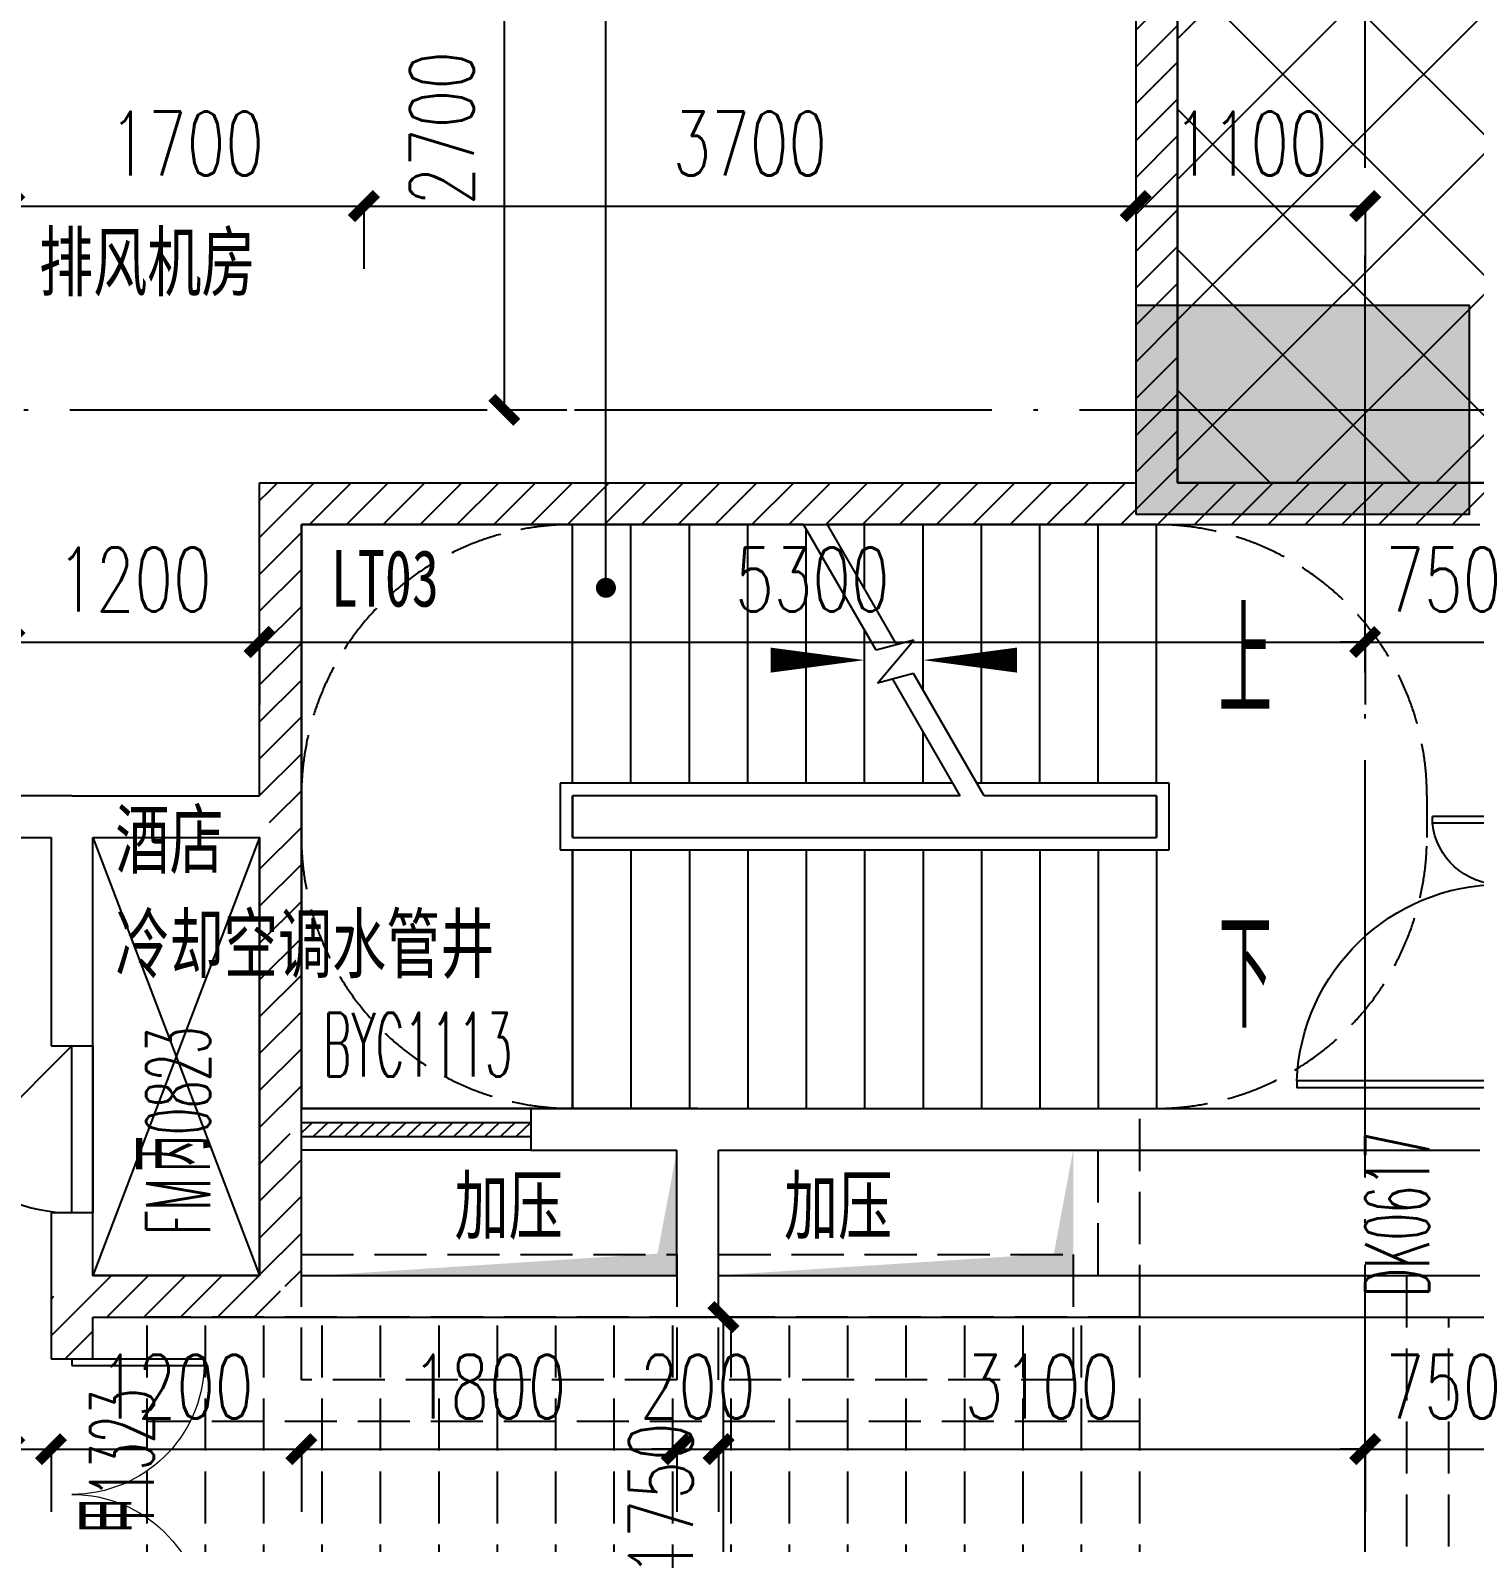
# Model space of a CAD drawing. Header units: millimetres. Extents: x 12325263 to 13848842, y -1463133 to 573208.
# Drawn here: x 12597897 to 12604822, y -853319 to -846067 of the extents above; entities that cross this region are included whole.
import ezdxf
from ezdxf.xclip import XClip

# ---------------------------------------------------------------- set-up
doc = ezdxf.new("R2010")
doc.units = ezdxf.units.MM
doc.header["$LTSCALE"] = 1000
doc.header["$XCLIPFRAME"] = 0
for name, pattern in [('DASH', [0.35, 0.25, -0.1]), ('DASHED', [19.05, 12.7, -6.35]), ('DOTE', [2.42, 2, -0.2, 0.02, -0.2])]:
    doc.linetypes.add(name, pattern=pattern)
for name, color, linetype in [('A-ANNO-DIMS', 83, 'Continuous'), ('A-ANNO-IDEN', 2, 'Continuous'), ('A-ANNO-TEXT', 7, 'Continuous'), ('A-AXIS', 16, 'DOTE'), ('A-COLS', 6, 'Continuous'), ('A-WALL', 5, 'Continuous'), ('A-WALL-PATT', 8, 'Continuous'), ('A_WALL(防火墙)', 151, 'Continuous'), ('DIM_SYMB', 3, 'Continuous'), ('DOOR_FIRE', 1, 'Continuous'), ('DOOR_FIRE_TEXT', 7, 'Continuous'), ('PUB_DIM', 83, 'Continuous'), ('PUB_HATCH', 8, 'Continuous'), ('PUB_TEXT', 7, 'Continuous'), ('STAIR', 2, 'Continuous'), ('WALL', 5, 'Continuous'), ('WALL-SHATCH', 8, 'Continuous'), ('WINDOW', 4, 'Continuous'), ('WINDOW_TEXT', 7, 'Continuous'), ('建筑-楼板开洞', 251, 'Continuous')]:
    doc.layers.add(name, color=color, linetype=linetype)
doc.styles.add('_TCH_DIM', font='SIMPLEX.shx', dxfattribs={"width": 0.7, "bigfont": 'GBCBIG.shx'})
doc.styles.add('_TCH_DIM_T3', font='SIMPLEX.shx', dxfattribs={"width": 0.705882, "bigfont": 'GBCBIG.shx'})
doc.styles.add('_TCH_WINDOW', font='SIMPLEX', dxfattribs={"width": 0.7, "height": 3.5, "bigfont": 'GBCBIG'})
doc.styles.add('TITXV', font='', dxfattribs={"width": 0.7})
doc.styles.get('TITXV').set_extended_font_data('SimSun')
doc.dimstyles.new('_TCH_ARCH&&120', dxfattribs={"dimtxt": 306, "dimasz": 120, "dimexe": 300, "dimexo": 360, "dimgap": 147, "dimtad": 1, "dimdec": 0, "dimzin": 0, "dimdsep": 46, "dimtxsty": '_TCH_DIM_T3', "dimblk": 'ARCHTICK', "dimcen": 0.09, "dimclrt": 7, "dimazin": 2, "dimtfac": 1, "dimtdec": 0, "dimtix": 1, "dimtmove": 2, "dimatfit": 3, "dimfxl": 1, "dimfxlon": 1, "dimtolj": 1, "dimtzin": 0, "dimarcsym": 0})
pattern_1 = [(45, (0, 89.76), (-88.388383, 88.388383), [])]

# ---------------------------------------------------------------- blocks, each defined once
blk = doc.blocks.new('adgshg13-A$C7F010FC0')
at = {"layer": 'WALL-SHATCH'}
h = blk.add_hatch(color=256, dxfattribs=at)
h.dxf.hatch_style = 1
h.paths.add_polyline_path([(-60384.2, -16880.9), (-763.2, 197.5), (12587.6, -13153.3), (12587.6, -157996), (-162964.9, -188820.4), (-171262.4, -180522.9), (-171262.4, -31310.9), (-150707.2, -10755.7), (-131860.1, -7980.9), (-99162.4, -7980.9), (-99162.4, -4980.9), (-76620.4, -4980.9), (-70107.7, -16880.9)], flags=16)
h.paths.add_polyline_path([(-60091.2, -16380.9), (-646.9, 646.9), (12987.6, -12987.6), (12987.6, -158331.9), (-163100.6, -189250.4), (-171662.4, -180688.6), (-171662.4, -31145.2), (-150777.9, -10260.7), (-131896.7, -7480.9), (-99562.4, -7480.9), (-99562.4, -4580.9), (-76365.6, -4580.9), (-69907.5, -16380.9)])
blk = doc.blocks.new('A$C4C7A72D3')
at = {"layer": 'WALL', "color": 1}
blk.add_blockref('adgshg13-A$C7F010FC0', (210433, 205503.6), dxfattribs=at)
blk = doc.blocks.new('qlzw')
at = {"layer": 'A-AXIS'}
for p, q in [((12470866.8, 979489.8), (12470866.8, 1082089.8)), ((12411416.8, 1033989.8), (12486866.8, 1033989.8))]:
    blk.add_line(p, q, dxfattribs=at)
blk = doc.blocks.new('_FZH')
blk.add_lwpolyline([(-0.5, -0.5), (0.5, -0.5), (0.5, 0.5), (-0.5, 0.5)], close=True)
at = {"layer": 'PUB_HATCH'}
blk.add_solid([(-0.5, -0.5), (0.5, -0.5), (-0.5, 0.5), (0.5, 0.5)], dxfattribs=at)
blk = doc.blocks.new('asdfdsfds')
at = {"layer": 'A-COLS', "xscale": 1600, "yscale": 1000, "zscale": 1000}
blk.add_blockref('_FZH', (-300, 38000), dxfattribs=at)
blk = doc.blocks.new('A$C1D3E617C')
at = {"layer": 'STAIR', "color": 8, "linetype": 'DASH'}
for p, q in [((4820, 1750), (4820, 2750)), ((4620, 1950), (4620, 2550)), ((6100, -50), (6100, 1950)), ((4820, 1750), (60, 1750)), ((60, 60), (60, 1750)), ((340, 60), (340, 1750)), ((620, 60), (620, 1750)), ((900, 60), (900, 1750)), ((1180, 60), (1180, 1750)), ((1460, 60), (1460, 1750)), ((1740, 60), (1740, 1750)), ((2020, 60), (2020, 1750)), ((2300, 60), (2300, 1750)), ((2580, 60), (2580, 1750)), ((2860, 60), (2860, 1750)), ((3140, 60), (3140, 1750)), ((3420, 60), (3420, 1750)), ((3700, 60), (3700, 1750)), ((3980, 60), (3980, 1750)), ((4260, 60), (4260, 1750)), ((4540, 60), (4540, 1750)), ((4820, 60), (4820, 1750)), ((6300, -50), (6300, 1750)), ((4820, 1250), (60, 1250)), ((4880, 60), (0, 60)), ((0, 0), (0, 60)), ((4880, 0), (4880, 60)), ((4880, 0), (0, 0)), ((4820, 0), (60, 0))]:
    blk.add_line(p, q, dxfattribs=at)
for points in [[(800, 2050), (2600, 2050), (2600, 1450), (800, 1450)], [(2800, 2050), (4500, 2050), (4500, 1450), (2800, 1450)]]:
    blk.add_lwpolyline(points, close=True, dxfattribs=at)
blk = doc.blocks.new('_ArchTick')
at = {"color": 0, "linetype": 'ByBlock', "const_width": 0.4}
blk.add_lwpolyline([(-0.5, -0.5), (0.5, 0.5)], dxfattribs=at)
blk = doc.blocks.new('*D4170')
at = {"layer": 'A-ANNO-DIMS', "color": 0, "lineweight": -2, "transparency": 16777216}
for p, q in [((12601221, -852236.8), (12600920, -852236.8)), ((12601220, -853986.8), (12601220, -852236.8)), ((12601221, -853986.8), (12600920, -853986.8))]:
    blk.add_line(p, q, dxfattribs=at)
at = {"layer": 'Defpoints', "color": 0, "transparency": 16777216}
for p in [(12601220, -852236.8), (12601910, -852236.8), (12601910, -853986.8)]:
    blk.add_point(p, dxfattribs=at)
at = {"layer": 'A-ANNO-DIMS', "color": 0, "lineweight": -2, "transparency": 16777216, "xscale": 120, "yscale": 120, "zscale": 120}
for p, rotation in [((12601220, -852236.8), 90), ((12601220, -853986.8), 270)]:
    blk.add_blockref('_ArchTick', p, dxfattribs=dict(at, rotation=rotation))
at = {"layer": 'A-ANNO-DIMS', "color": 7, "transparency": 16777216, "insert": (12600920, -853111.8), "char_height": 306, "attachment_point": 5, "rotation": 90, "style": '_TCH_DIM_T3'}
blk.add_mtext('\\A1;1750', dxfattribs=at)
blk = doc.blocks.new('*D4458')
at = {"layer": 'Defpoints', "color": 0, "transparency": 16777216}
for p in [(12597210, -849686.8), (12597996.8, -849686.8), (12597996.8, -852236.8)]:
    blk.add_point(p, dxfattribs=at)
at = {"layer": 'PUB_DIM', "color": 0, "lineweight": -2, "transparency": 16777216}
for p, q in [((12597211, -849686.8), (12596910, -849686.8)), ((12597210, -852236.8), (12597210, -849686.8)), ((12597211, -852236.8), (12596910, -852236.8))]:
    blk.add_line(p, q, dxfattribs=at)
at = {"layer": 'PUB_DIM', "color": 0, "lineweight": -2, "transparency": 16777216, "xscale": 120, "yscale": 120, "zscale": 120}
for p, rotation in [((12597210, -849686.8), 90), ((12597210, -852236.8), 270)]:
    blk.add_blockref('_ArchTick', p, dxfattribs=dict(at, rotation=rotation))
at = {"layer": 'PUB_DIM', "color": 7, "transparency": 16777216, "insert": (12596910, -850961.8), "char_height": 306, "attachment_point": 5, "rotation": 90, "style": '_TCH_DIM_T3'}
blk.add_mtext('\\A1;2550', dxfattribs=at)
blk = doc.blocks.new('*D4459')
at = {"layer": 'Defpoints', "color": 0, "transparency": 16777216}
for p in [(12597210, -847886.8), (12597996.8, -847886.8), (12597996.8, -849686.8)]:
    blk.add_point(p, dxfattribs=at)
at = {"layer": 'PUB_DIM', "color": 0, "lineweight": -2, "transparency": 16777216}
for p, q in [((12597211, -847886.8), (12596910, -847886.8)), ((12597210, -849686.8), (12597210, -847886.8)), ((12597211, -849686.8), (12596910, -849686.8))]:
    blk.add_line(p, q, dxfattribs=at)
at = {"layer": 'PUB_DIM', "color": 0, "lineweight": -2, "transparency": 16777216, "xscale": 120, "yscale": 120, "zscale": 120}
for p, rotation in [((12597210, -847886.8), 90), ((12597210, -849686.8), 270)]:
    blk.add_blockref('_ArchTick', p, dxfattribs=dict(at, rotation=rotation))
at = {"layer": 'PUB_DIM', "color": 7, "transparency": 16777216, "insert": (12596910, -848786.8), "char_height": 306, "attachment_point": 5, "rotation": 90, "style": '_TCH_DIM_T3'}
blk.add_mtext('\\A1;1800', dxfattribs=at)
blk = doc.blocks.new('*D4466')
at = {"layer": 'Defpoints', "color": 0, "transparency": 16777216}
for p in [(12604296.8, -852236.8), (12605046.8, -852236.8), (12605046.8, -852870)]:
    blk.add_point(p, dxfattribs=at)
at = {"layer": 'PUB_DIM', "color": 0, "lineweight": -2, "transparency": 16777216}
for p, q in [((12604296.8, -852870), (12604176.8, -852870)), ((12604296.8, -852869), (12604296.8, -853170)), ((12604296.8, -852870), (12605046.8, -852870)), ((12605046.8, -852869), (12605046.8, -853170)), ((12605046.8, -852870), (12605166.8, -852870))]:
    blk.add_line(p, q, dxfattribs=at)
at = {"layer": 'PUB_DIM', "color": 0, "lineweight": -2, "transparency": 16777216, "xscale": 120, "yscale": 120, "zscale": 120}
blk.add_blockref('_ArchTick', (12604296.8, -852870), dxfattribs=at)
at = {"layer": 'PUB_DIM', "color": 0, "lineweight": -2, "transparency": 16777216, "xscale": 120, "yscale": 120, "zscale": 120, "rotation": 180}
blk.add_blockref('_ArchTick', (12605046.8, -852870), dxfattribs=at)
at = {"layer": 'PUB_DIM', "color": 7, "transparency": 16777216, "insert": (12604671.8, -852570), "char_height": 306, "attachment_point": 5, "style": '_TCH_DIM_T3'}
blk.add_mtext('\\A1;750', dxfattribs=at)
blk = doc.blocks.new('*D4467')
at = {"layer": 'Defpoints', "color": 0, "transparency": 16777216}
for p in [(12601196.8, -852236.8), (12604296.8, -852236.8), (12604296.8, -852870)]:
    blk.add_point(p, dxfattribs=at)
at = {"layer": 'PUB_DIM', "color": 0, "lineweight": -2, "transparency": 16777216}
for p, q in [((12601196.8, -852869), (12601196.8, -853170)), ((12601196.8, -852870), (12604296.8, -852870)), ((12604296.8, -852869), (12604296.8, -853170))]:
    blk.add_line(p, q, dxfattribs=at)
at = {"layer": 'PUB_DIM', "color": 0, "lineweight": -2, "transparency": 16777216, "xscale": 120, "yscale": 120, "zscale": 120, "rotation": 180}
blk.add_blockref('_ArchTick', (12601196.8, -852870), dxfattribs=at)
at = {"layer": 'PUB_DIM', "color": 0, "lineweight": -2, "transparency": 16777216, "xscale": 120, "yscale": 120, "zscale": 120}
blk.add_blockref('_ArchTick', (12604296.8, -852870), dxfattribs=at)
at = {"layer": 'PUB_DIM', "color": 7, "transparency": 16777216, "insert": (12602746.8, -852570), "char_height": 306, "attachment_point": 5, "style": '_TCH_DIM_T3'}
blk.add_mtext('\\A1;3100', dxfattribs=at)
blk = doc.blocks.new('*D4468')
at = {"layer": 'Defpoints', "color": 0, "transparency": 16777216}
for p in [(12600996.8, -852236.8), (12601196.8, -852236.8), (12601196.8, -852870)]:
    blk.add_point(p, dxfattribs=at)
at = {"layer": 'PUB_DIM', "color": 0, "lineweight": -2, "transparency": 16777216}
for p, q in [((12600996.8, -852870), (12600876.8, -852870)), ((12600996.8, -852869), (12600996.8, -853170)), ((12600996.8, -852870), (12601196.8, -852870)), ((12601196.8, -852869), (12601196.8, -853170)), ((12601196.8, -852870), (12601316.8, -852870))]:
    blk.add_line(p, q, dxfattribs=at)
at = {"layer": 'PUB_DIM', "color": 0, "lineweight": -2, "transparency": 16777216, "xscale": 120, "yscale": 120, "zscale": 120}
blk.add_blockref('_ArchTick', (12600996.8, -852870), dxfattribs=at)
at = {"layer": 'PUB_DIM', "color": 0, "lineweight": -2, "transparency": 16777216, "xscale": 120, "yscale": 120, "zscale": 120, "rotation": 180}
blk.add_blockref('_ArchTick', (12601196.8, -852870), dxfattribs=at)
at = {"layer": 'PUB_DIM', "color": 7, "transparency": 16777216, "insert": (12601096.8, -852570), "char_height": 306, "attachment_point": 5, "style": '_TCH_DIM_T3'}
blk.add_mtext('\\A1;200', dxfattribs=at)
blk = doc.blocks.new('*D4469')
at = {"layer": 'Defpoints', "color": 0, "transparency": 16777216}
for p in [(12599196.8, -852236.8), (12600996.8, -852236.8), (12600996.8, -852870)]:
    blk.add_point(p, dxfattribs=at)
at = {"layer": 'PUB_DIM', "color": 0, "lineweight": -2, "transparency": 16777216}
for p, q in [((12599196.8, -852869), (12599196.8, -853170)), ((12599196.8, -852870), (12600996.8, -852870)), ((12600996.8, -852869), (12600996.8, -853170))]:
    blk.add_line(p, q, dxfattribs=at)
at = {"layer": 'PUB_DIM', "color": 0, "lineweight": -2, "transparency": 16777216, "xscale": 120, "yscale": 120, "zscale": 120, "rotation": 180}
blk.add_blockref('_ArchTick', (12599196.8, -852870), dxfattribs=at)
at = {"layer": 'PUB_DIM', "color": 0, "lineweight": -2, "transparency": 16777216, "xscale": 120, "yscale": 120, "zscale": 120}
blk.add_blockref('_ArchTick', (12600996.8, -852870), dxfattribs=at)
at = {"layer": 'PUB_DIM', "color": 7, "transparency": 16777216, "insert": (12600096.8, -852570), "char_height": 306, "attachment_point": 5, "style": '_TCH_DIM_T3'}
blk.add_mtext('\\A1;1800', dxfattribs=at)
blk = doc.blocks.new('*D4470')
at = {"layer": 'Defpoints', "color": 0, "transparency": 16777216}
for p in [(12597996.8, -852236.8), (12599196.8, -852236.8), (12599196.8, -852870)]:
    blk.add_point(p, dxfattribs=at)
at = {"layer": 'PUB_DIM', "color": 0, "lineweight": -2, "transparency": 16777216}
for p, q in [((12597996.8, -852869), (12597996.8, -853170)), ((12597996.8, -852870), (12599196.8, -852870)), ((12599196.8, -852869), (12599196.8, -853170))]:
    blk.add_line(p, q, dxfattribs=at)
at = {"layer": 'PUB_DIM', "color": 0, "lineweight": -2, "transparency": 16777216, "xscale": 120, "yscale": 120, "zscale": 120, "rotation": 180}
blk.add_blockref('_ArchTick', (12597996.8, -852870), dxfattribs=at)
at = {"layer": 'PUB_DIM', "color": 0, "lineweight": -2, "transparency": 16777216, "xscale": 120, "yscale": 120, "zscale": 120}
blk.add_blockref('_ArchTick', (12599196.8, -852870), dxfattribs=at)
at = {"layer": 'PUB_DIM', "color": 7, "transparency": 16777216, "insert": (12598596.8, -852570), "char_height": 306, "attachment_point": 5, "style": '_TCH_DIM_T3'}
blk.add_mtext('\\A1;1200', dxfattribs=at)
blk = doc.blocks.new('*D4471')
at = {"layer": 'Defpoints', "color": 0, "transparency": 16777216}
for p in [(12597796.8, -852236.8), (12597996.8, -852236.8), (12597996.8, -852870)]:
    blk.add_point(p, dxfattribs=at)
at = {"layer": 'PUB_DIM', "color": 0, "lineweight": -2, "transparency": 16777216}
for p, q in [((12597796.8, -852870), (12597676.8, -852870)), ((12597796.8, -852869), (12597796.8, -853170)), ((12597796.8, -852870), (12597996.8, -852870)), ((12597996.8, -852869), (12597996.8, -853170)), ((12597996.8, -852870), (12598116.8, -852870))]:
    blk.add_line(p, q, dxfattribs=at)
at = {"layer": 'PUB_DIM', "color": 0, "lineweight": -2, "transparency": 16777216, "xscale": 120, "yscale": 120, "zscale": 120}
blk.add_blockref('_ArchTick', (12597796.8, -852870), dxfattribs=at)
at = {"layer": 'PUB_DIM', "color": 0, "lineweight": -2, "transparency": 16777216, "xscale": 120, "yscale": 120, "zscale": 120, "rotation": 180}
blk.add_blockref('_ArchTick', (12597996.8, -852870), dxfattribs=at)
at = {"layer": 'PUB_DIM', "color": 7, "transparency": 16777216, "insert": (12597482.4, -852570), "char_height": 306, "attachment_point": 5, "style": '_TCH_DIM_T3'}
blk.add_mtext('\\A1;200', dxfattribs=at)
blk = doc.blocks.new('*D4724')
at = {"layer": 'Defpoints', "color": 0, "transparency": 16777216}
for p in [(12604296.8, -848236.8), (12605046.8, -848236.8), (12605046.8, -849000)]:
    blk.add_point(p, dxfattribs=at)
at = {"layer": 'PUB_DIM', "color": 0, "lineweight": -2, "transparency": 16777216}
for p, q in [((12604296.8, -849000), (12604176.8, -849000)), ((12604296.8, -848999), (12604296.8, -849300)), ((12604296.8, -849000), (12605046.8, -849000)), ((12605046.8, -848999), (12605046.8, -849300)), ((12605046.8, -849000), (12605166.8, -849000))]:
    blk.add_line(p, q, dxfattribs=at)
at = {"layer": 'PUB_DIM', "color": 0, "lineweight": -2, "transparency": 16777216, "xscale": 120, "yscale": 120, "zscale": 120}
blk.add_blockref('_ArchTick', (12604296.8, -849000), dxfattribs=at)
at = {"layer": 'PUB_DIM', "color": 0, "lineweight": -2, "transparency": 16777216, "xscale": 120, "yscale": 120, "zscale": 120, "rotation": 180}
blk.add_blockref('_ArchTick', (12605046.8, -849000), dxfattribs=at)
at = {"layer": 'PUB_DIM', "color": 7, "transparency": 16777216, "insert": (12604671.8, -848700), "char_height": 306, "attachment_point": 5, "style": '_TCH_DIM_T3'}
blk.add_mtext('\\A1;750', dxfattribs=at)
blk = doc.blocks.new('*D4725')
at = {"layer": 'Defpoints', "color": 0, "transparency": 16777216}
for p in [(12598996.8, -848236.8), (12604296.8, -848236.8), (12604296.8, -849000)]:
    blk.add_point(p, dxfattribs=at)
at = {"layer": 'PUB_DIM', "color": 0, "lineweight": -2, "transparency": 16777216}
for p, q in [((12598996.8, -848999), (12598996.8, -849300)), ((12598996.8, -849000), (12604296.8, -849000)), ((12604296.8, -848999), (12604296.8, -849300))]:
    blk.add_line(p, q, dxfattribs=at)
at = {"layer": 'PUB_DIM', "color": 0, "lineweight": -2, "transparency": 16777216, "xscale": 120, "yscale": 120, "zscale": 120, "rotation": 180}
blk.add_blockref('_ArchTick', (12598996.8, -849000), dxfattribs=at)
at = {"layer": 'PUB_DIM', "color": 0, "lineweight": -2, "transparency": 16777216, "xscale": 120, "yscale": 120, "zscale": 120}
blk.add_blockref('_ArchTick', (12604296.8, -849000), dxfattribs=at)
at = {"layer": 'PUB_DIM', "color": 7, "transparency": 16777216, "insert": (12601646.8, -848700), "char_height": 306, "attachment_point": 5, "style": '_TCH_DIM_T3'}
blk.add_mtext('\\A1;5300', dxfattribs=at)
blk = doc.blocks.new('*D4726')
at = {"layer": 'Defpoints', "color": 0, "transparency": 16777216}
for p in [(12597796.8, -848236.8), (12598996.8, -848236.8), (12598996.8, -849000)]:
    blk.add_point(p, dxfattribs=at)
at = {"layer": 'PUB_DIM', "color": 0, "lineweight": -2, "transparency": 16777216}
for p, q in [((12597796.8, -848999), (12597796.8, -849300)), ((12597796.8, -849000), (12598996.8, -849000)), ((12598996.8, -848999), (12598996.8, -849300))]:
    blk.add_line(p, q, dxfattribs=at)
at = {"layer": 'PUB_DIM', "color": 0, "lineweight": -2, "transparency": 16777216, "xscale": 120, "yscale": 120, "zscale": 120, "rotation": 180}
blk.add_blockref('_ArchTick', (12597796.8, -849000), dxfattribs=at)
at = {"layer": 'PUB_DIM', "color": 0, "lineweight": -2, "transparency": 16777216, "xscale": 120, "yscale": 120, "zscale": 120}
blk.add_blockref('_ArchTick', (12598996.8, -849000), dxfattribs=at)
at = {"layer": 'PUB_DIM', "color": 7, "transparency": 16777216, "insert": (12598396.8, -848700), "char_height": 306, "attachment_point": 5, "style": '_TCH_DIM_T3'}
blk.add_mtext('\\A1;1200', dxfattribs=at)
blk = doc.blocks.new('*D4727')
at = {"layer": 'Defpoints', "color": 0, "transparency": 16777216}
for p in [(12599496.8, -845186.8), (12600170, -845186.8), (12599496.8, -847886.8)]:
    blk.add_point(p, dxfattribs=at)
at = {"layer": 'PUB_DIM', "color": 0, "lineweight": -2, "transparency": 16777216}
for p, q in [((12600169, -845186.8), (12600470, -845186.8)), ((12600170, -847886.8), (12600170, -845186.8)), ((12600169, -847886.8), (12600470, -847886.8))]:
    blk.add_line(p, q, dxfattribs=at)
at = {"layer": 'PUB_DIM', "color": 0, "lineweight": -2, "transparency": 16777216, "xscale": 120, "yscale": 120, "zscale": 120}
for p, rotation in [((12600170, -845186.8), 90), ((12600170, -847886.8), 270)]:
    blk.add_blockref('_ArchTick', p, dxfattribs=dict(at, rotation=rotation))
at = {"layer": 'PUB_DIM', "color": 7, "transparency": 16777216, "insert": (12599870, -846536.8), "char_height": 306, "attachment_point": 5, "rotation": 90, "style": '_TCH_DIM_T3'}
blk.add_mtext('\\A1;2700', dxfattribs=at)
blk = doc.blocks.new('*D4733')
at = {"layer": 'Defpoints', "color": 0, "transparency": 16777216}
for p in [(12603196.8, -846136.8), (12604296.8, -846136.8), (12604296.8, -846910)]:
    blk.add_point(p, dxfattribs=at)
at = {"layer": 'PUB_DIM', "color": 0, "lineweight": -2, "transparency": 16777216}
for p, q in [((12603196.8, -846909), (12603196.8, -847210)), ((12603196.8, -846910), (12604296.8, -846910)), ((12604296.8, -846909), (12604296.8, -847210))]:
    blk.add_line(p, q, dxfattribs=at)
at = {"layer": 'PUB_DIM', "color": 0, "lineweight": -2, "transparency": 16777216, "xscale": 120, "yscale": 120, "zscale": 120, "rotation": 180}
blk.add_blockref('_ArchTick', (12603196.8, -846910), dxfattribs=at)
at = {"layer": 'PUB_DIM', "color": 0, "lineweight": -2, "transparency": 16777216, "xscale": 120, "yscale": 120, "zscale": 120}
blk.add_blockref('_ArchTick', (12604296.8, -846910), dxfattribs=at)
at = {"layer": 'PUB_DIM', "color": 7, "transparency": 16777216, "insert": (12603746.8, -846610), "char_height": 306, "attachment_point": 5, "style": '_TCH_DIM_T3'}
blk.add_mtext('\\A1;1100', dxfattribs=at)
blk = doc.blocks.new('*D4734')
at = {"layer": 'Defpoints', "color": 0, "transparency": 16777216}
for p in [(12599496.8, -846136.8), (12603196.8, -846136.8), (12603196.8, -846910)]:
    blk.add_point(p, dxfattribs=at)
at = {"layer": 'PUB_DIM', "color": 0, "lineweight": -2, "transparency": 16777216}
for p, q in [((12599496.8, -846909), (12599496.8, -847210)), ((12599496.8, -846910), (12603196.8, -846910)), ((12603196.8, -846909), (12603196.8, -847210))]:
    blk.add_line(p, q, dxfattribs=at)
at = {"layer": 'PUB_DIM', "color": 0, "lineweight": -2, "transparency": 16777216, "xscale": 120, "yscale": 120, "zscale": 120, "rotation": 180}
blk.add_blockref('_ArchTick', (12599496.8, -846910), dxfattribs=at)
at = {"layer": 'PUB_DIM', "color": 0, "lineweight": -2, "transparency": 16777216, "xscale": 120, "yscale": 120, "zscale": 120}
blk.add_blockref('_ArchTick', (12603196.8, -846910), dxfattribs=at)
at = {"layer": 'PUB_DIM', "color": 7, "transparency": 16777216, "insert": (12601346.8, -846610), "char_height": 306, "attachment_point": 5, "style": '_TCH_DIM_T3'}
blk.add_mtext('\\A1;3700', dxfattribs=at)
blk = doc.blocks.new('*D4735')
at = {"layer": 'Defpoints', "color": 0, "transparency": 16777216}
for p in [(12597796.8, -846136.8), (12599496.8, -846136.8), (12599496.8, -846910)]:
    blk.add_point(p, dxfattribs=at)
at = {"layer": 'PUB_DIM', "color": 0, "lineweight": -2, "transparency": 16777216}
for p, q in [((12597796.8, -846909), (12597796.8, -847210)), ((12597796.8, -846910), (12599496.8, -846910)), ((12599496.8, -846909), (12599496.8, -847210))]:
    blk.add_line(p, q, dxfattribs=at)
at = {"layer": 'PUB_DIM', "color": 0, "lineweight": -2, "transparency": 16777216, "xscale": 120, "yscale": 120, "zscale": 120, "rotation": 180}
blk.add_blockref('_ArchTick', (12597796.8, -846910), dxfattribs=at)
at = {"layer": 'PUB_DIM', "color": 0, "lineweight": -2, "transparency": 16777216, "xscale": 120, "yscale": 120, "zscale": 120}
blk.add_blockref('_ArchTick', (12599496.8, -846910), dxfattribs=at)
at = {"layer": 'PUB_DIM', "color": 7, "transparency": 16777216, "insert": (12598646.8, -846610), "char_height": 306, "attachment_point": 5, "style": '_TCH_DIM_T3'}
blk.add_mtext('\\A1;1700', dxfattribs=at)
blk = doc.blocks.new('$DorLib2D$00000002')
for p, q in [((-0.5, 0), (-0.5, 0.4875)), ((-0.475, 0.4875), (-0.5, 0.4875)), ((-0.475, 0), (-0.475, 0.4875)), ((0.475, 0), (0.475, 0.4875)), ((0.475, 0.4875), (0.5, 0.4875)), ((0.5, 0), (0.5, 0.4875)), ((-0.5, 0), (-0.475, 0)), ((0.5, 0), (0.475, 0))]:
    blk.add_line(p, q)
at = {"lineweight": 13}
for centre, start, end in [((-0.4875, 0), 0, 88.5307), ((0.4875, 0), 91.4693, 180)]:
    blk.add_arc(centre, 0.4875, start, end, dxfattribs=at)
blk = doc.blocks.new('$DorLib2D$00000225')
at = {"color": 0}
for p, q in [((0.475, -0.0014), (0.475, 0.7521)), ((0.475, 0.7521), (0.5, 0.7521)), ((0.5, -0.0014), (0.5, 0.7521)), ((-0.5, 0), (-0.5, 0.252)), ((-0.475, 0.252), (-0.5, 0.252)), ((-0.475, 0), (-0.475, 0.252)), ((-0.475, 0), (-0.5, 0)), ((0.475, -0.0014), (0.5, -0.0014))]:
    blk.add_line(p, q, dxfattribs=at)
for centre, radius, start, end in [((0.5046, -0.0019), 0.7546, 92.2493, 179.7238), ((-0.5008, 0.0026), 0.2508, 359.7899, 84.0974)]:
    blk.add_arc(centre, radius, start, end, dxfattribs=at)
blk = doc.blocks.new('$DorLib2D$00000114')
at = {"color": 0}
blk.add_line((0.5, 0), (-0.2071, 0.7071), dxfattribs=at)
blk.add_arc((0.5, 0), 1, 135, 180, dxfattribs=at)
blk = doc.blocks.new('$WINLIB2D$00000039')
at = {"color": 0}
for points in [[(-0.5, 0.5), (-0.5, -0.5)], [(0.5, 0.5), (-0.5, 0.5)], [(0.5, -0.5), (0.5, 0.5)], [(-0.5, 0.1667), (0.5, 0.1667)], [(-0.3839, -0.1667), (-0.448, 0.1667)], [(-0.3159, -0.1667), (-0.38, 0.1667)], [(-0.2479, -0.1667), (-0.312, 0.1667)], [(-0.1799, -0.1667), (-0.244, 0.1667)], [(-0.1119, -0.1667), (-0.176, 0.1667)], [(-0.0439, -0.1667), (-0.108, 0.1667)], [(0.0241, -0.1667), (-0.04, 0.1667)], [(0.0921, -0.1667), (0.028, 0.1667)], [(0.16, -0.1667), (0.0959, 0.1667)], [(0.228, -0.1667), (0.1639, 0.1667)], [(0.296, -0.1667), (0.2319, 0.1667)], [(0.364, -0.1667), (0.2999, 0.1667)], [(0.432, -0.1667), (0.3679, 0.1667)], [(0.5, -0.1667), (0.4359, 0.1667)], [(-0.4519, -0.1667), (-0.5, 0.0836)], [(-0.5, -0.1667), (0.5, -0.1667)], [(0.5, -0.5), (-0.5, -0.5)]]:
    blk.add_lwpolyline(points, dxfattribs=at)

msp = doc.modelspace()

# ---------------------------------------------------------------- block references
ref = msp.add_blockref('A$C4C7A72D3', (12385714.9, -906209.5), dxfattribs=dict(rotation=350.041249254255))
XClip(ref).set_block_clipping_path([(223442.8584877662, 85923.1187333744), (220542.7961432356, 85923.1422391906), (220542.8579492103, 89292.823275506), (211526.9150355905, 89292.8101311298), (210631.4331447985, 94392.8080583527), (206113.3685902953, 94392.8025418455), (206001.4315187763, 95030.3127344656), (204376.2826588508, 94744.9613686837), (203364.4570056833, 100506.9030052917), (197947.3947122637, 99555.7482674252), (192482.3428474721, 130679.4765393781), (190118.7804593667, 130264.4504016289), (191623.4071957469, 121695.6427078634), (177046.6486519482, 119136.2011700841), (175707.6223907359, 126760.8483765714), (173902.988371335, 128026.4039125028), (169528.3854461554, 127258.2903269802), (169070.0967394859, 129868.3614864857), (163308.2517458182, 128856.6693391807), (163766.52659606, 126246.6171700556), (159679.1795131005, 125528.9180921423), (170669.6888374612, 62935.797914044), (167222.1989369914, 62330.4650948944), (167939.7759490944, 58243.6808593175), (171386.9528796654, 58848.2912487988), (172857.0656793863, 50477.0032648193), (165962.5026008021, 49266.4230898353), (168037.7813034765, 37447.1796448426), (140649.9584970828, 32638.2390106404), (115387.9799239188, 28202.5781787895), (95598.7254695911, 140907.4332163476), (226939.476109907, 163968.8668500402), (240128.6952811591, 88852.8973128139)])

# ---------------------------------------------------------------- next in the draw order: hatches: boundary and pattern name
at = {"layer": 'A-WALL-PATT'}
h = msp.add_hatch(dxfattribs=at)
h.set_pattern_fill('ANSI37', color=252, scale=300)
h.set_pattern_definition([(45, (0, 0), (-336.759605, 336.759605), []), (135, (0, 0), (-336.759605, -336.759605), [])])
h.paths.add_polyline_path([(12620650.4, -860223), (12617794, -859722), (12618376.9, -856402.6), (12609496.8, -854843.4), (12609496.8, -849665.4), (12605046.8, -848884), (12605046.8, -848236.8), (12604796.8, -848236.8), (12604796.8, -848236.8), (12603396.8, -848236.8), (12603396.8, -842386.7), (12597896.8, -842386.8), (12597896.8, -819486.8), (12597896.6, -810786.8), (12595496.8, -810786.8), (12595496.9, -819486.7), (12580697.2, -819486.7), (12580696.9, -811745.4), (12579138.3, -810186.8), (12574696.8, -810186.7), (12574696.8, -807536.8), (12568846.8, -807536.8), (12568846.8, -810186.8), (12564696.9, -810186.8), (12564696.8, -873736.8), (12561196.8, -873736.8), (12561196.8, -877886.8), (12564696.8, -877886.8), (12564696.8, -886386.8), (12557696.8, -886386.8), (12557696.8, -898386.9), (12504241.6, -898386.9), (12504241.6, -783958), (12634041.3, -783958), (12627930.1, -818762.8)])
h = msp.add_hatch(dxfattribs=at)
h.set_pattern_fill('普通砖', color=256, scale=50, style=0)
h.set_pattern_definition(pattern_1)
h.paths.add_polyline_path([(12603263.5, -844386.8), (12603196.8, -844486.8), (12603196.8, -848236.8), (12603296.8, -848303.5), (12603396.8, -848236.8), (12603396.8, -844386.8)])
h = msp.add_hatch(dxfattribs=at)
h.set_pattern_fill('普通砖', color=256, scale=50, style=0)
h.set_pattern_definition(pattern_1)
h.paths.add_polyline_path([(12598996.8, -848236.8), (12599196.8, -848436.8), (12603296.8, -848436.8), (12603296.8, -848303.5), (12603196.8, -848236.8)])
h = msp.add_hatch(dxfattribs=at)
h.set_pattern_fill('普通砖', color=256, scale=50, style=0)
h.set_pattern_definition(pattern_1)
h.paths.add_polyline_path([(12599063.5, -849836.8), (12599196.8, -849836.8), (12599196.8, -848436.8), (12598996.8, -848236.8), (12598996.8, -849736.8)])
h = msp.add_hatch(dxfattribs=at)
h.set_pattern_fill('普通砖', color=256, scale=50, style=0)
h.set_pattern_definition(pattern_1)
h.paths.add_polyline_path([(12603296.8, -848303.5), (12603296.8, -848436.8), (12604846.8, -848436.8), (12605046.8, -848236.8), (12603396.8, -848236.8)])
h = msp.add_hatch(dxfattribs=at)
h.set_pattern_fill('普通砖', color=256, scale=50, style=0)
h.set_pattern_definition(pattern_1)
h.paths.add_polyline_path([(12599130.2, -851336.8), (12599196.8, -851236.8), (12599196.8, -849836.8), (12599063.5, -849836.8), (12598996.8, -849936.8), (12598996.8, -851336.8)])
h = msp.add_hatch(dxfattribs=at)
h.set_pattern_fill('普通砖', color=256, scale=50, style=0)
h.set_pattern_definition(pattern_1)
h.paths.add_polyline_path([(12599096.8, -852103.5), (12599196.8, -852036.8), (12599196.8, -851436.8), (12599130.2, -851336.8), (12598996.8, -851336.8), (12598996.8, -852036.8)])
h = msp.add_hatch(dxfattribs=at)
h.set_pattern_fill('普通砖', color=256, scale=50, style=0)
h.set_pattern_definition(pattern_1)
h.paths.add_polyline_path([(12598130.1, -852136.8), (12598196.8, -852236.8), (12599096.8, -852236.8), (12599096.8, -852103.5), (12598996.8, -852036.8), (12598196.8, -852036.8)])
h = msp.add_hatch(dxfattribs=at)
h.set_pattern_fill('普通砖', color=256, scale=50, style=0)
h.set_pattern_definition(pattern_1)
h.paths.add_polyline_path([(12597996.8, -852136.8), (12597996.8, -852436.8), (12598196.8, -852436.8), (12598196.8, -852236.8), (12598130.1, -852136.8)])
at = {"layer": '建筑-楼板开洞'}
h = msp.add_hatch(color=256, dxfattribs=at)
h.dxf.hatch_style = 1
h.paths.add_polyline_path([(12600996.8, -851436.8), (12600996.8, -852036.8), (12599296.8, -852036.8), (12600904.3, -851932.3)])
h = msp.add_hatch(color=256, dxfattribs=at)
h.dxf.hatch_style = 1
h.paths.add_polyline_path([(12602896.8, -851436.8), (12602896.8, -852036.8), (12601196.8, -852036.8), (12602804.3, -851932.3)])

# ---------------------------------------------------------------- next in the draw order: linework, layer by layer
at = {"layer": 'A-ANNO-IDEN'}
msp.add_line((12600656.8, -848740), (12600656.8, -845340), dxfattribs=at)
at = {"layer": 'A-ANNO-IDEN', "const_width": 48}
msp.add_lwpolyline([(12600656.8, -848764, 1), (12600656.8, -848716, 1)], format="xyb", close=True, dxfattribs=at)
at = {"layer": 'A-WALL'}
for p, q in [((12598096.8, -849736.8), (12597596.8, -849736.8)), ((12598096.8, -849736.8), (12598996.8, -849736.8)), ((12597596.8, -849936.8), (12597996.8, -849936.8)), ((12597996.8, -849936.8), (12597996.8, -850936.8)), ((12598196.8, -849936.8), (12598996.8, -849936.8)), ((12598196.8, -850936.8), (12598196.8, -849936.8)), ((12597996.8, -850936.8), (12598196.8, -850936.8)), ((12599196.8, -851436.8), (12599196.8, -851236.8)), ((12601096.8, -851236.8), (12600296.8, -851236.8)), ((12600296.8, -851236.8), (12600296.8, -851436.8)), ((12601096.8, -851236.8), (12604846.8, -851236.8)), ((12600296.8, -851436.8), (12600996.8, -851436.8)), ((12600996.8, -852036.8), (12600996.8, -851436.8)), ((12601196.8, -852036.8), (12601196.8, -851436.8)), ((12601196.8, -851436.8), (12604846.8, -851436.8)), ((12598196.8, -851736.8), (12597996.8, -851736.8)), ((12597996.8, -851736.8), (12597996.8, -852136.8)), ((12598196.8, -852036.8), (12598196.8, -851736.8)), ((12599196.8, -852036.8), (12600996.8, -852036.8)), ((12601196.8, -852036.8), (12604846.8, -852036.8)), ((12599096.8, -852236.8), (12601096.8, -852236.8)), ((12601096.8, -852236.8), (12604946.8, -852236.8))]:
    msp.add_line(p, q, dxfattribs=at)
at = {"layer": 'A_WALL(防火墙)'}
for p, q in [((12603396.8, -844386.8), (12603396.8, -848236.8)), ((12603196.8, -844486.8), (12603196.8, -848236.8)), ((12598996.8, -848236.8), (12603196.8, -848236.8)), ((12598996.8, -849736.8), (12598996.8, -848236.8)), ((12603396.8, -848236.8), (12605046.8, -848236.8)), ((12599196.8, -848436.8), (12603296.8, -848436.8)), ((12599196.8, -849836.8), (12599196.8, -848436.8)), ((12603296.8, -848436.8), (12604846.8, -848436.8)), ((12599196.8, -851236.8), (12599196.8, -849836.8)), ((12598996.8, -851336.8), (12598996.8, -849936.8)), ((12598996.8, -852036.8), (12598996.8, -851336.8)), ((12599196.8, -852036.8), (12599196.8, -851436.8)), ((12598196.8, -852036.8), (12598996.8, -852036.8)), ((12597996.8, -852136.8), (12597996.8, -852436.8)), ((12598196.8, -852436.8), (12598196.8, -852236.8)), ((12598196.8, -852236.8), (12599096.8, -852236.8)), ((12597996.8, -852436.8), (12598196.8, -852436.8))]:
    msp.add_line(p, q, dxfattribs=at)
at = {"layer": 'DIM_SYMB'}
for points in [[(12603436.8, -850586.8, 0, 0, 0), (12599846.8, -850586.8, 0, 0, 0), (12599846.8, -849086.8, 0, 0, 0), (12601896.8, -849086.8, 0, 120, 0), (12601446.8, -849086.8, 0, 0, 0)], [(12603436.8, -849086.8, 0, 0, 0), (12602176.8, -849086.8, 0, 120, 0), (12602626.8, -849086.8, 0, 0, 0)]]:
    msp.add_lwpolyline(points, format="xyseb", dxfattribs=at)
at = {"layer": 'DOOR_FIRE', "elevation": 0}
msp.add_lwpolyline([(12598096.8, -850936.8), (12598196.8, -850936.8), (12598196.8, -851736.8), (12598096.8, -851736.8)], close=True, dxfattribs=at)
at = {"layer": 'PUB_HATCH', "color": 6, "elevation": 0}
msp.add_lwpolyline([(12634041.3, -783958), (12627930.1, -818762.8), (12620650.4, -860223), (12617794, -859722), (12618376.9, -856402.6), (12609496.8, -854843.4), (12609496.8, -849665.4), (12605046.8, -848884), (12605046.8, -848236.8), (12604796.8, -848236.8), (12604796.8, -848236.8), (12603396.8, -848236.8), (12603396.8, -842386.7), (12597896.8, -842386.8)], dxfattribs=at)
at = {"layer": 'STAIR'}
for p, q in [((12600496.8, -848436.8), (12599196.8, -848436.8)), ((12599196.8, -848436.8), (12599196.8, -851236.8)), ((12601603.8, -848436.8), (12600496.8, -848436.8)), ((12600496.8, -849676.8), (12600496.8, -848436.8)), ((12600496.8, -849676.8), (12600496.8, -848436.8)), ((12600776.8, -849676.8), (12600776.8, -848436.8)), ((12601056.8, -849676.8), (12601056.8, -848436.8)), ((12601336.8, -849676.8), (12601336.8, -848436.8)), ((12601951.9, -849039.7), (12601603.8, -848436.8)), ((12601616.8, -849676.8), (12601616.8, -848459.3)), ((12603296.8, -848436.8), (12601719.3, -848436.8)), ((12602051.9, -849012.9), (12601719.3, -848436.8)), ((12601896.8, -848744.3), (12601896.8, -848436.8)), ((12602176.8, -849229.3), (12602176.8, -848436.8)), ((12602456.8, -849676.8), (12602456.8, -848436.8)), ((12602736.8, -849676.8), (12602736.8, -848436.8)), ((12603016.8, -849676.8), (12603016.8, -848436.8)), ((12603296.8, -849676.8), (12603296.8, -848436.8)), ((12601896.8, -849676.8), (12601896.8, -848944.3)), ((12602132.3, -848991.3), (12601951.9, -849039.7)), ((12601959.4, -849197.4), (12602132.3, -848991.3)), ((12602131.7, -849151.2), (12601959.4, -849197.4)), ((12602354.4, -849736.8), (12602031.7, -849178)), ((12602469.8, -849736.8), (12602131.7, -849151.2)), ((12602176.8, -849676.8), (12602176.8, -849429.3)), ((12602319.7, -849676.8), (12600436.8, -849676.8)), ((12600436.8, -849676.8), (12600436.8, -849996.8)), ((12603356.8, -849676.8), (12602435.2, -849676.8)), ((12603356.8, -849996.8), (12603356.8, -849676.8)), ((12602354.4, -849736.8), (12600496.8, -849736.8)), ((12602354.4, -849736.8), (12600496.8, -849736.8)), ((12600496.8, -849736.8), (12600496.8, -849936.8)), ((12600496.8, -849936.8), (12600496.8, -849736.8)), ((12603296.8, -849736.8), (12602469.8, -849736.8)), ((12603296.8, -849736.8), (12602469.8, -849736.8)), ((12603296.8, -849936.8), (12603296.8, -849736.8)), ((12603296.8, -849736.8), (12603296.8, -849936.8)), ((12600496.8, -849936.8), (12603296.8, -849936.8)), ((12600496.8, -849936.8), (12603296.8, -849936.8)), ((12600436.8, -849996.8), (12603356.8, -849996.8)), ((12600496.8, -849996.8), (12600496.8, -851236.8)), ((12600496.8, -851236.8), (12600496.8, -849996.8)), ((12600776.8, -849996.8), (12600776.8, -851236.8)), ((12601056.8, -849996.8), (12601056.8, -851236.8)), ((12601336.8, -849996.8), (12601336.8, -851236.8)), ((12601616.8, -849996.8), (12601616.8, -851236.8)), ((12601896.8, -849996.8), (12601896.8, -851236.8)), ((12602176.8, -849996.8), (12602176.8, -851236.8)), ((12602456.8, -849996.8), (12602456.8, -851236.8)), ((12602736.8, -849996.8), (12602736.8, -851236.8)), ((12603016.8, -849996.8), (12603016.8, -851236.8)), ((12603296.8, -849996.8), (12603296.8, -851236.8)), ((12599196.8, -851236.8), (12600496.8, -851236.8)), ((12600496.8, -851236.8), (12603296.8, -851236.8))]:
    msp.add_line(p, q, dxfattribs=at)
at = {"layer": 'STAIR', "linetype": 'DASH'}
for points in [[(12600496.8, -848436.8, 0.414214), (12599196.9, -849736.7), (12599196.9, -849936.7, 0.414214), (12600496.8, -851236.6)], [(12603292.5, -848436.8, -0.414214), (12604592.4, -849736.7), (12604592.4, -849936.7, -0.414214), (12603292.5, -851236.5)]]:
    msp.add_lwpolyline(points, format="xyb", dxfattribs=at)
at = {"layer": '建筑-楼板开洞'}
for p, q in [((12598196.8, -849936.8), (12598996.8, -852036.8)), ((12598996.8, -849936.8), (12598196.8, -852036.8))]:
    msp.add_line(p, q, dxfattribs=at)
msp.add_lwpolyline([(12598196.8, -849936.8), (12598996.8, -849936.8), (12598996.8, -852036.8), (12598196.8, -852036.8)], close=True, dxfattribs=at)

# ---------------------------------------------------------------- next in the draw order: block references
at = {"color": 2}
msp.add_blockref('qlzw', (133430, -1881876.5), dxfattribs=at)
for name, p in [('asdfdsfds', (12604296.8, -885886.8)), ('A$C1D3E617C', (12598396.8, -853986.8))]:
    msp.add_blockref(name, p)
at = {"layer": 'DOOR_FIRE', "zscale": 200}
for name, p, xscale, yscale, rotation in [('$DorLib2D$00000225', (12604946.8, -850486.8), -1300, 1300, 89.99999999990989), ('$DorLib2D$00000114', (12598096.8, -851336.8), 800, 800, 89.99999999721597), ('$DorLib2D$00000002', (12598096.8, -853086.8), 1300, -1300, 89.99999999720882)]:
    msp.add_blockref(name, p, dxfattribs=dict(at, xscale=xscale, yscale=yscale, rotation=rotation))
at = {"layer": 'WINDOW'}
ref = msp.add_blockref('$WINLIB2D$00000039', (12599746.8, -851336.8), dxfattribs=dict(at, xscale=1100, yscale=-200, zscale=200, rotation=359.9999999999933))
ref.add_attrib('A', 'BYC1113', (12599300.4, -851083.9), dxfattribs={"layer": 'WINDOW_TEXT', "height": 306, "style": '_TCH_DIM', "width": 0.494118})

# ---------------------------------------------------------------- next in the draw order: texts
at = {"layer": 'A-ANNO-TEXT', "style": 'TITXV', "width": 0.7}
for s, p in [('排风机房', (12597939.1, -847312.9)), ('LT03', (12599338.2, -848830)), ('酒店', (12598305.2, -850082)), ('冷却空调水管井', (12598305.2, -850582)), ('加压', (12599931, -851836.8)), ('加压', (12601510.5, -851836.8))]:
    msp.add_text(s, height=271.9, dxfattribs=at).set_placement(p)
at = {"layer": 'DOOR_FIRE_TEXT', "style": '_TCH_WINDOW'}
for s, height, width, p in [('0823', 306, 0.494118, (12598759.2, -851363.5)), ('丙', 347.2, 0.7, (12598759.2, -851540.5)), ('FM', 306, 0.494118, (12598759.2, -851842.9)), ('1323', 306, 0.494118, (12598490, -853099.1)), ('甲', 347.2, 0.7, (12598490, -853276.1))]:
    msp.add_text(s, height=height, rotation=90, dxfattribs=dict(at, width=width)).set_placement(p)
at = {"layer": 'PUB_TEXT', "style": '_TCH_DIM', "width": 0.7}
for s, p in [('上', (12603594.3, -849349.3)), ('下', (12603594.3, -850849.3))]:
    msp.add_text(s, height=506.4, dxfattribs=at).set_placement(p)
at = {"layer": 'WINDOW_TEXT', "linetype": 'DASHED', "style": '_TCH_WINDOW', "width": 0.494118}
msp.add_text('DK0617', height=306, rotation=90, dxfattribs=at).set_placement((12604603, -852140))

# ---------------------------------------------------------------- next in the draw order: dimensions: what is measured, and where the dimension line sits
at = {"layer": 'A-ANNO-DIMS'}
dim = msp.add_aligned_dim(p1=(12601910, -853986.8), p2=(12601910, -852236.8), distance=690, dimstyle='_TCH_ARCH&&120', dxfattribs=at)
dim.commit()
dim.dimension.update_dxf_attribs({"geometry": '*D4170', "text_midpoint": (12600920, -853111.8)})
at = {"layer": 'PUB_DIM'}
for p1, p2, distance, picture, middle in [((12599496.8, -847886.8), (12599496.8, -845186.8), -673.2, '*D4727', (12599870, -846536.8)), ((12597796.8, -846136.8), (12599496.8, -846136.8), -773.2, '*D4735', (12598646.8, -846610)), ((12599496.8, -846136.8), (12603196.8, -846136.8), -773.2, '*D4734', (12601346.8, -846610)), ((12603196.8, -846136.8), (12604296.8, -846136.8), -773.2, '*D4733', (12603746.8, -846610)), ((12597996.8, -849686.8), (12597996.8, -847886.8), 786.8, '*D4459', (12596910, -848786.8)), ((12597796.8, -848236.8), (12598996.8, -848236.8), -763.2, '*D4726', (12598396.8, -848700)), ((12598996.8, -848236.8), (12604296.8, -848236.8), -763.2, '*D4725', (12601646.8, -848700)), ((12604296.8, -848236.8), (12605046.8, -848236.8), -763.2, '*D4724', (12604671.8, -848700)), ((12597996.8, -852236.8), (12597996.8, -849686.8), 786.8, '*D4458', (12596910, -850961.8)), ((12597996.8, -852236.8), (12599196.8, -852236.8), -633.2, '*D4470', (12598596.8, -852570)), ((12599196.8, -852236.8), (12600996.8, -852236.8), -633.2, '*D4469', (12600096.8, -852570)), ((12600996.8, -852236.8), (12601196.8, -852236.8), -633.2, '*D4468', (12601096.8, -852570)), ((12601196.8, -852236.8), (12604296.8, -852236.8), -633.2, '*D4467', (12602746.8, -852570)), ((12604296.8, -852236.8), (12605046.8, -852236.8), -633.2, '*D4466', (12604671.8, -852570))]:
    dim = msp.add_aligned_dim(p1=p1, p2=p2, distance=distance, dimstyle='_TCH_ARCH&&120', dxfattribs=at)
    dim.commit()
    dim.dimension.update_dxf_attribs({"geometry": picture, "text_midpoint": middle})
dim = msp.add_linear_dim(base=(12597996.8, -852870), p1=(12597796.8, -852236.8), p2=(12597996.8, -852236.8), angle=0, dimstyle='_TCH_ARCH&&120', dxfattribs=at)
dim.commit()
dim.dimension.update_dxf_attribs({"geometry": '*D4471', "text_midpoint": (12597482.4, -852570), "dimtype": 129})

doc.saveas('drawing.dxf')
